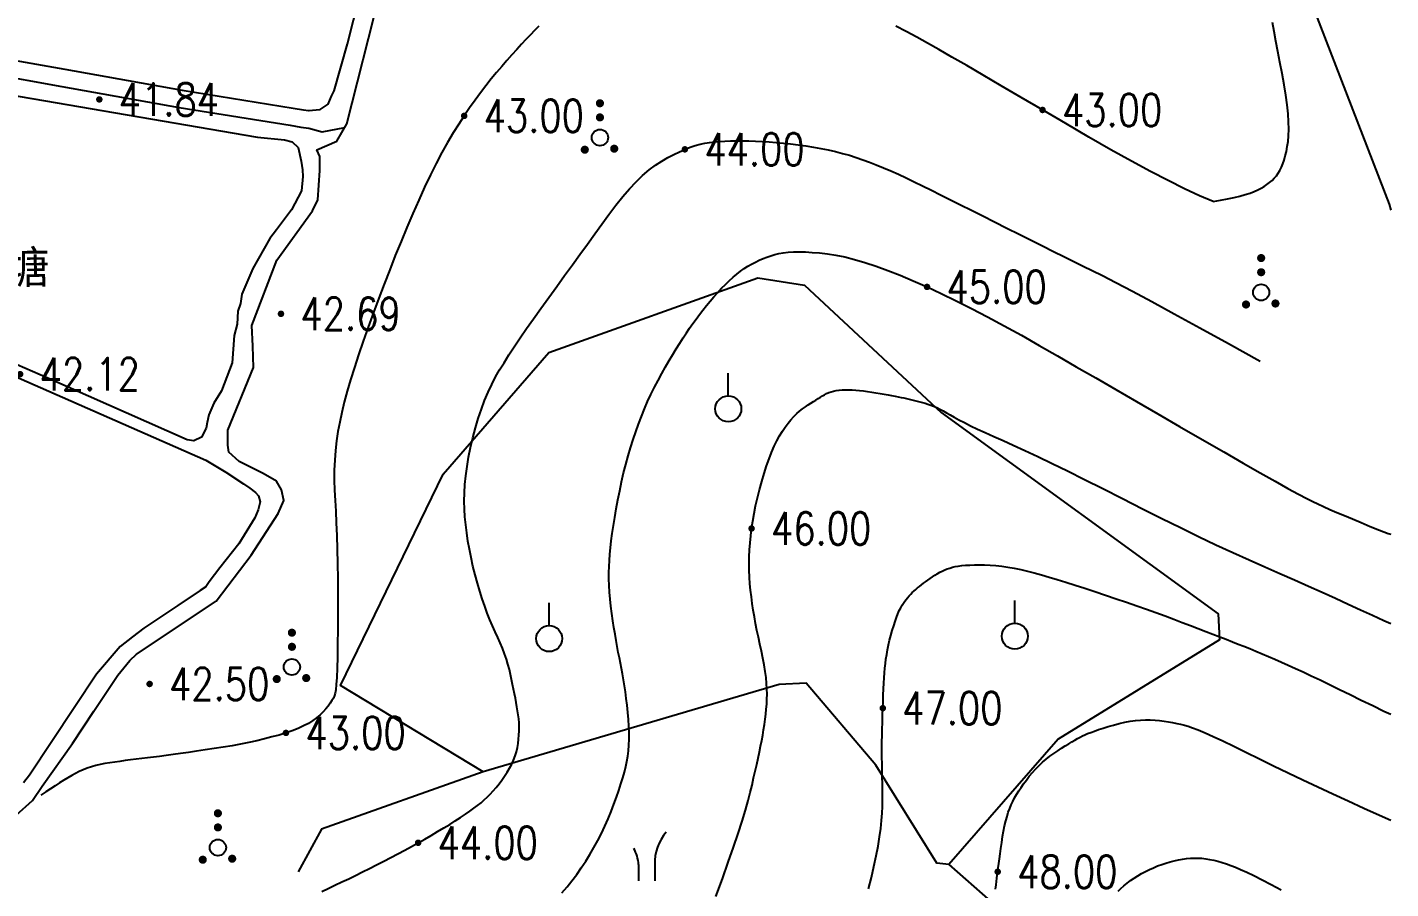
# Model space of a CAD drawing. Extents: x 39624947 to 39626627, y 3418539 to 3418836.
# Drawn here: x 39625217.5 to 39625301.5, y 3418592.9 to 3418645.9 of the extents above; entities that cross this region are included whole.
import ezdxf
from ezdxf.enums import TextEntityAlignment as Align

# ---------------------------------------------------------------- set-up
doc = ezdxf.new("R2010")
doc.units = 0
doc.layers.get('0').update_dxf_attribs({"linetype": 'CONTINUOUS'})
doc.layers.add('GCD', color=7, linetype='CONTINUOUS')
doc.layers.add('PUB_WALL', color=9, linetype='CONTINUOUS')
doc.styles.add('HZ', font='rs.shx', dxfattribs={"width": 0.8, "bigfont": 'hztxt.shx'})
doc.styles.add('等线体', font='simhei.ttf')

# ---------------------------------------------------------------- blocks, each defined once
blk = doc.blocks.new('GC160')
at = {"const_width": 0.25}
for points in [[(1.584, 3.353, 1), (1.834, 3.353, 1)], [(1.584, 2.484, 1), (1.834, 2.484, 1)], [(0.652, 0.496, 1), (0.902, 0.496, 1)], [(2.464, 0.558, 1), (2.714, 0.558, 1)]]:
    blk.add_lwpolyline(points, format="xyb", close=True, dxfattribs=at)
blk.add_circle((1.709, 1.242), 0.5)
blk = doc.blocks.new('GC125')
blk.add_line((0, 0.8), (0, 2.2))
blk.add_circle((0, 0), 0.8)
blk = doc.blocks.new('GC246')
for p, q in [((-0.5, 1), (-0.5, 0)), ((0.5, 1), (0.5, 0))]:
    blk.add_line(p, q)
for centre, radius, start, end in [((3.404, 1.106), 2.906, 139.33124, 182.08867), ((-2.938, 0.813), 2.446, 4.37429, 29.0242)]:
    blk.add_arc(centre, radius, start, end)
blk = doc.blocks.new('GC200')
at = {"linetype": 'Continuous', "const_width": 0.2, "flags": 128}
blk.add_lwpolyline([(-0.1, 0, 1), (0.1, 0, 1)], format="xyb", close=True, dxfattribs=at)
blk = doc.blocks.new('111133333777777')
at = {"layer": 'PUB_WALL', "color": 252, "ltscale": 0.01}
for points in [[(39623413.144, 3418589.636), (39623414.148, 3418590.529), (39623414.745, 3418591.414), (39623416.605, 3418594.048), (39623417.936, 3418596.023), (39623419.406, 3418598.25), (39623420.138, 3418599.156), (39623420.56, 3418599.531), (39623425.466, 3418602.802), (39623427.61, 3418605.641), (39623429.28, 3418608.201), (39623429.625, 3418609.002), (39623429.477, 3418609.658), (39623429.182, 3418610.188), (39623428.352, 3418610.658), (39623426.866, 3418611.395), (39623426.241, 3418611.971), (39623426.167, 3418612.403), (39623426.174, 3418613.321), (39623427.749, 3418617.179), (39623427.711, 3418618.505), (39623427.657, 3418619.766), (39623429.184, 3418623.79), (39623431.39, 3418626.824), (39623431.709, 3418627.506), (39623431.846, 3418629.322), (39623431.835, 3418630.183), (39623431.646, 3418630.589), (39623432.897, 3418631.111), (39623433.513, 3418632.181), (39623435.496, 3418640.054)], [(39623486.828, 3418627.398), (39623487.296, 3418627.479), (39623487.729, 3418627.561), (39623488.126, 3418627.647), (39623488.489, 3418627.735), (39623488.817, 3418627.825), (39623489.11, 3418627.918), (39623489.368, 3418628.014), (39623489.591, 3418628.112), (39623489.79, 3418628.216), (39623489.977, 3418628.327), (39623490.152, 3418628.445), (39623490.315, 3418628.571), (39623490.465, 3418628.704), (39623490.603, 3418628.845), (39623490.729, 3418628.993), (39623490.842, 3418629.148), (39623490.946, 3418629.318), (39623491.042, 3418629.509), (39623491.129, 3418629.721), (39623491.209, 3418629.954), (39623491.281, 3418630.209), (39623491.346, 3418630.485), (39623491.402, 3418630.781), (39623491.451, 3418631.099), (39623491.484, 3418631.452), (39623491.494, 3418631.854), (39623491.482, 3418632.303), (39623491.447, 3418632.802), (39623491.389, 3418633.349), (39623491.309, 3418633.945), (39623491.205, 3418634.589), (39623491.079, 3418635.282), (39623490.946, 3418635.981), (39623490.82, 3418636.643), (39623490.703, 3418637.269), (39623490.593, 3418637.859), (39623490.491, 3418638.413)], [(39623486.828, 3418627.398), (39623485.994, 3418627.76), (39623485.075, 3418628.19), (39623484.07, 3418628.688), (39623482.979, 3418629.254), (39623481.803, 3418629.888), (39623480.541, 3418630.59), (39623479.193, 3418631.36), (39623477.759, 3418632.197), (39623476.334, 3418633.038), (39623475.012, 3418633.815), (39623473.793, 3418634.53), (39623472.677, 3418635.181), (39623471.664, 3418635.77), (39623470.754, 3418636.296), (39623469.947, 3418636.758), (39623469.243, 3418637.158), (39623468.592, 3418637.52), (39623467.946, 3418637.867), (39623467.305, 3418638.2)], [(39623445.317, 3418638.193), (39623445.065, 3418637.937), (39623444.803, 3418637.666), (39623444.533, 3418637.38), (39623444.252, 3418637.079), (39623443.963, 3418636.763), (39623443.664, 3418636.432), (39623443.355, 3418636.085), (39623443.038, 3418635.724), (39623442.714, 3418635.345), (39623442.389, 3418634.948), (39623442.061, 3418634.531), (39623441.731, 3418634.095), (39623441.399, 3418633.641), (39623441.065, 3418633.168), (39623440.729, 3418632.675), (39623440.391, 3418632.164), (39623440.051, 3418631.622), (39623439.706, 3418631.038), (39623439.358, 3418630.413), (39623439.006, 3418629.745), (39623438.651, 3418629.036), (39623438.293, 3418628.285), (39623437.93, 3418627.492), (39623437.565, 3418626.657), (39623437.2, 3418625.799), (39623436.841, 3418624.937), (39623436.488, 3418624.07), (39623436.142, 3418623.2), (39623435.801, 3418622.325), (39623435.466, 3418621.446), (39623435.137, 3418620.562), (39623434.813, 3418619.675), (39623434.506, 3418618.805), (39623434.224, 3418617.975), (39623433.967, 3418617.185), (39623433.736, 3418616.434), (39623433.53, 3418615.723), (39623433.349, 3418615.052), (39623433.194, 3418614.42), (39623433.064, 3418613.828), (39623432.957, 3418613.252), (39623432.87, 3418612.668), (39623432.804, 3418612.077), (39623432.757, 3418611.478), (39623432.731, 3418610.871), (39623432.726, 3418610.257), (39623432.74, 3418609.635), (39623432.775, 3418609.005), (39623432.817, 3418608.343), (39623432.853, 3418607.623), (39623432.884, 3418606.846), (39623432.908, 3418606.01), (39623432.927, 3418605.118), (39623432.94, 3418604.168), (39623432.947, 3418603.16), (39623432.948, 3418602.095), (39623432.944, 3418601.06), (39623432.935, 3418600.144), (39623432.922, 3418599.346), (39623432.905, 3418598.667), (39623432.883, 3418598.106), (39623432.856, 3418597.664), (39623432.825, 3418597.341), (39623432.789, 3418597.136), (39623432.742, 3418596.988), (39623432.674, 3418596.835), (39623432.587, 3418596.676), (39623432.48, 3418596.513), (39623432.354, 3418596.344), (39623432.207, 3418596.17), (39623432.041, 3418595.99), (39623431.856, 3418595.806), (39623431.645, 3418595.623), (39623431.405, 3418595.448), (39623431.135, 3418595.28), (39623430.835, 3418595.121), (39623430.505, 3418594.969), (39623430.145, 3418594.826), (39623429.756, 3418594.69), (39623429.337, 3418594.562), (39623428.895, 3418594.44), (39623428.436, 3418594.324), (39623427.961, 3418594.211), (39623427.469, 3418594.104), (39623426.96, 3418594.001), (39623426.435, 3418593.904), (39623425.894, 3418593.81), (39623425.336, 3418593.722), (39623424.782, 3418593.639), (39623424.252, 3418593.56), (39623423.748, 3418593.488), (39623423.268, 3418593.42), (39623422.812, 3418593.357), (39623422.382, 3418593.3), (39623421.976, 3418593.248), (39623421.595, 3418593.202), (39623421.23, 3418593.158), (39623420.873, 3418593.114), (39623420.525, 3418593.07), (39623420.185, 3418593.026), (39623419.853, 3418592.983), (39623419.529, 3418592.939), (39623419.214, 3418592.896), (39623418.907, 3418592.853), (39623418.609, 3418592.804), (39623418.321, 3418592.746), (39623418.043, 3418592.679), (39623417.775, 3418592.601), (39623417.517, 3418592.514), (39623417.269, 3418592.417), (39623417.031, 3418592.31), (39623416.804, 3418592.194), (39623416.575, 3418592.067), (39623416.335, 3418591.928), (39623416.084, 3418591.777), (39623415.821, 3418591.615), (39623415.547, 3418591.441), (39623415.261, 3418591.255), (39623414.964, 3418591.058), (39623414.656, 3418590.849)], [(39623431.955, 3418584.928), (39623432.355, 3418585.121), (39623432.77, 3418585.316), (39623433.194, 3418585.514), (39623433.619, 3418585.717), (39623434.046, 3418585.923), (39623434.475, 3418586.134), (39623434.905, 3418586.348), (39623435.337, 3418586.566), (39623435.771, 3418586.789), (39623436.206, 3418587.015), (39623436.639, 3418587.244), (39623437.064, 3418587.472), (39623437.483, 3418587.7), (39623437.894, 3418587.928), (39623438.298, 3418588.156), (39623438.695, 3418588.384), (39623439.085, 3418588.612), (39623439.468, 3418588.839), (39623439.836, 3418589.062), (39623440.181, 3418589.278), (39623440.502, 3418589.484), (39623440.801, 3418589.683), (39623441.076, 3418589.873), (39623441.328, 3418590.056), (39623441.557, 3418590.229), (39623441.763, 3418590.395), (39623441.956, 3418590.562), (39623442.146, 3418590.739), (39623442.332, 3418590.927), (39623442.516, 3418591.126), (39623442.697, 3418591.334), (39623442.874, 3418591.554), (39623443.049, 3418591.784), (39623443.22, 3418592.024), (39623443.382, 3418592.271), (39623443.527, 3418592.519), (39623443.655, 3418592.769), (39623443.766, 3418593.021), (39623443.861, 3418593.274), (39623443.939, 3418593.529), (39623444, 3418593.786), (39623444.045, 3418594.045), (39623444.076, 3418594.304), (39623444.097, 3418594.56), (39623444.109, 3418594.815), (39623444.111, 3418595.067), (39623444.103, 3418595.318), (39623444.085, 3418595.566), (39623444.057, 3418595.812), (39623444.02, 3418596.056), (39623443.976, 3418596.304), (39623443.929, 3418596.56), (39623443.88, 3418596.825), (39623443.827, 3418597.099), (39623443.771, 3418597.381), (39623443.711, 3418597.673), (39623443.649, 3418597.973), (39623443.584, 3418598.282), (39623443.511, 3418598.597), (39623443.425, 3418598.917), (39623443.326, 3418599.24), (39623443.215, 3418599.568), (39623443.09, 3418599.899), (39623442.953, 3418600.234), (39623442.803, 3418600.573), (39623442.639, 3418600.916), (39623442.472, 3418601.273), (39623442.308, 3418601.654), (39623442.148, 3418602.057), (39623441.991, 3418602.484), (39623441.838, 3418602.935), (39623441.689, 3418603.409), (39623441.543, 3418603.906), (39623441.401, 3418604.427), (39623441.268, 3418604.956), (39623441.15, 3418605.479), (39623441.046, 3418605.994), (39623440.957, 3418606.503), (39623440.882, 3418607.005), (39623440.822, 3418607.501), (39623440.776, 3418607.989), (39623440.745, 3418608.471), (39623440.732, 3418608.958), (39623440.741, 3418609.463), (39623440.773, 3418609.986), (39623440.826, 3418610.526), (39623440.903, 3418611.084), (39623441.001, 3418611.659), (39623441.121, 3418612.252), (39623441.264, 3418612.863), (39623441.425, 3418613.47), (39623441.598, 3418614.054), (39623441.784, 3418614.612), (39623441.983, 3418615.147), (39623442.195, 3418615.657), (39623442.42, 3418616.142), (39623442.657, 3418616.604), (39623442.908, 3418617.041), (39623443.18, 3418617.482), (39623443.482, 3418617.956), (39623443.815, 3418618.463), (39623444.178, 3418619.003), (39623444.571, 3418619.576), (39623444.994, 3418620.182), (39623445.447, 3418620.82), (39623445.931, 3418621.492), (39623446.425, 3418622.174), (39623446.911, 3418622.844), (39623447.388, 3418623.502), (39623447.856, 3418624.148), (39623448.316, 3418624.782), (39623448.766, 3418625.404), (39623449.209, 3418626.014), (39623449.642, 3418626.613), (39623450.068, 3418627.182), (39623450.488, 3418627.706), (39623450.903, 3418628.184), (39623451.311, 3418628.616), (39623451.714, 3418629.002), (39623452.111, 3418629.343), (39623452.502, 3418629.638), (39623452.887, 3418629.888), (39623453.263, 3418630.103), (39623453.626, 3418630.296), (39623453.976, 3418630.467), (39623454.314, 3418630.615), (39623454.639, 3418630.741), (39623454.951, 3418630.845), (39623455.251, 3418630.926), (39623455.538, 3418630.985), (39623455.826, 3418631.03), (39623456.129, 3418631.067), (39623456.447, 3418631.096), (39623456.78, 3418631.119), (39623457.128, 3418631.134), (39623457.49, 3418631.142), (39623457.868, 3418631.143), (39623458.26, 3418631.137), (39623458.665, 3418631.123), (39623459.079, 3418631.102), (39623459.502, 3418631.074), (39623459.934, 3418631.039), (39623460.376, 3418630.996), (39623460.827, 3418630.946), (39623461.288, 3418630.889), (39623461.758, 3418630.824), (39623462.228, 3418630.751), (39623462.689, 3418630.669), (39623463.14, 3418630.578), (39623463.583, 3418630.477), (39623464.016, 3418630.366), (39623464.441, 3418630.247), (39623464.856, 3418630.118), (39623465.262, 3418629.979), (39623465.671, 3418629.829), (39623466.095, 3418629.664), (39623466.534, 3418629.484), (39623466.987, 3418629.29), (39623467.456, 3418629.081), (39623467.94, 3418628.858), (39623468.439, 3418628.62), (39623468.953, 3418628.367), (39623469.49, 3418628.099), (39623470.059, 3418627.815), (39623470.659, 3418627.514), (39623471.291, 3418627.197), (39623471.955, 3418626.864), (39623472.65, 3418626.514), (39623473.378, 3418626.149), (39623474.136, 3418625.767), (39623474.896, 3418625.385), (39623475.627, 3418625.019), (39623476.328, 3418624.67), (39623477, 3418624.336), (39623477.643, 3418624.019), (39623478.256, 3418623.718), (39623478.84, 3418623.433), (39623479.395, 3418623.165), (39623480.03, 3418622.85), (39623480.852, 3418622.425), (39623481.862, 3418621.892), (39623483.06, 3418621.249), (39623484.446, 3418620.496), (39623486.02, 3418619.634), (39623487.782, 3418618.663), (39623489.731, 3418617.583)]]:
    blk.add_lwpolyline(points, dxfattribs=at)
for points, elevation in [([(39623431.134, 3418632.998), (39623431.852, 3418633.077), (39623432.356, 3418633.391), (39623432.568, 3418633.884), (39623432.722, 3418634.216), (39623433.538, 3418637.11), (39623435.727, 3418645.713)], 51.487), ([(39623411.404, 3418635.295), (39623415.96, 3418634.491), (39623423.179, 3418633.194), (39623430.022, 3418632.098), (39623430.668, 3418631.985), (39623431.169, 3418631.912), (39623431.977, 3418631.684), (39623433.384, 3418631.952)], 51.487), ([(39623411.594, 3418636.348), (39623416.147, 3418635.544), (39623423.358, 3418634.249), (39623430.198, 3418633.153), (39623430.837, 3418633.041), (39623431.134, 3418632.998), (39623431.175, 3418633.007)], 51.487), ([(39623497.77, 3418682.223), (39623488.003, 3418670.577), (39623490.754, 3418645.16), (39623497.67, 3418627.242), (39623497.77, 3418626.87)], 51.487), ([(39623406.785, 3418635.006), (39623428.008, 3418631.366), (39623429.661, 3418631.202), (39623430.134, 3418631.082), (39623430.511, 3418630.724), (39623430.701, 3418629.895), (39623430.701, 3418629.895), (39623430.782, 3418629.357), (39623430.782, 3418629.357), (39623430.782, 3418629.357), (39623430.8, 3418628.947), (39623430.703, 3418628.06), (39623430.087, 3418626.898), (39623429.17, 3418625.65), (39623428.772, 3418625.136), (39623427.726, 3418623.289), (39623427.031, 3418621.708), (39623426.951, 3418621.132), (39623426.79, 3418620.651), (39623426.742, 3418619.861), (39623426.558, 3418619.146), (39623426.444, 3418617.48), (39623425.791, 3418615.758), (39623425.319, 3418614.982), (39623425, 3418614.266), (39623424.905, 3418613.791), (39623424.847, 3418613.459), (39623424.56, 3418612.894), (39623424.56, 3418612.894), (39623424.074, 3418612.673), (39623423.675, 3418612.741), (39623415.09, 3418616.528), (39623398.557, 3418623.72)], 51.487), ([(39623446.748, 3418584.846), (39623447.062, 3418585.214), (39623447.365, 3418585.593), (39623447.657, 3418585.982), (39623447.939, 3418586.384), (39623448.209, 3418586.794), (39623448.468, 3418587.211), (39623448.715, 3418587.634), (39623448.949, 3418588.065), (39623449.172, 3418588.502), (39623449.384, 3418588.947), (39623449.583, 3418589.398), (39623449.77, 3418589.856), (39623449.944, 3418590.307), (39623450.103, 3418590.74), (39623450.247, 3418591.154), (39623450.376, 3418591.55), (39623450.49, 3418591.926), (39623450.59, 3418592.283), (39623450.674, 3418592.622), (39623450.743, 3418592.941), (39623450.797, 3418593.259), (39623450.839, 3418593.594), (39623450.867, 3418593.946), (39623450.882, 3418594.314), (39623450.883, 3418594.699), (39623450.871, 3418595.101), (39623450.845, 3418595.519), (39623450.806, 3418595.954), (39623450.759, 3418596.389), (39623450.709, 3418596.808), (39623450.656, 3418597.211), (39623450.6, 3418597.597), (39623450.542, 3418597.968), (39623450.48, 3418598.322), (39623450.416, 3418598.66), (39623450.349, 3418598.982), (39623450.281, 3418599.304), (39623450.214, 3418599.644), (39623450.147, 3418600.001), (39623450.081, 3418600.375), (39623450.015, 3418600.766), (39623449.951, 3418601.175), (39623449.886, 3418601.6), (39623449.823, 3418602.043), (39623449.765, 3418602.49), (39623449.718, 3418602.925), (39623449.682, 3418603.35), (39623449.657, 3418603.764), (39623449.643, 3418604.167), (39623449.639, 3418604.56), (39623449.647, 3418604.942), (39623449.665, 3418605.313), (39623449.695, 3418605.691), (39623449.734, 3418606.094), (39623449.784, 3418606.523), (39623449.844, 3418606.976), (39623449.915, 3418607.455), (39623449.996, 3418607.958), (39623450.088, 3418608.487), (39623450.19, 3418609.041), (39623450.301, 3418609.602), (39623450.42, 3418610.153), (39623450.546, 3418610.692), (39623450.679, 3418611.221), (39623450.82, 3418611.739), (39623450.969, 3418612.247), (39623451.125, 3418612.744), (39623451.288, 3418613.23), (39623451.46, 3418613.706), (39623451.64, 3418614.174), (39623451.827, 3418614.635), (39623452.023, 3418615.087), (39623452.228, 3418615.53), (39623452.44, 3418615.966), (39623452.661, 3418616.393), (39623452.89, 3418616.812), (39623453.121, 3418617.219), (39623453.347, 3418617.61), (39623453.568, 3418617.983), (39623453.785, 3418618.34), (39623453.997, 3418618.681), (39623454.204, 3418619.005), (39623454.407, 3418619.312), (39623454.605, 3418619.603), (39623454.803, 3418619.885), (39623455.007, 3418620.164), (39623455.216, 3418620.442), (39623455.43, 3418620.718), (39623455.649, 3418620.992), (39623455.874, 3418621.263), (39623456.104, 3418621.533), (39623456.34, 3418621.801), (39623456.577, 3418622.06), (39623456.813, 3418622.303), (39623457.047, 3418622.529), (39623457.28, 3418622.74), (39623457.511, 3418622.934), (39623457.741, 3418623.112), (39623457.97, 3418623.274), (39623458.196, 3418623.42), (39623458.424, 3418623.552), (39623458.655, 3418623.675), (39623458.889, 3418623.787), (39623459.126, 3418623.889), (39623459.366, 3418623.981), (39623459.609, 3418624.063), (39623459.856, 3418624.134), (39623460.105, 3418624.196), (39623460.372, 3418624.245), (39623460.668, 3418624.279), (39623460.996, 3418624.3), (39623461.353, 3418624.305), (39623461.742, 3418624.297), (39623462.16, 3418624.274), (39623462.609, 3418624.236), (39623463.089, 3418624.184), (39623463.605, 3418624.106), (39623464.162, 3418623.992), (39623464.761, 3418623.839), (39623465.401, 3418623.65), (39623466.083, 3418623.424), (39623466.806, 3418623.16), (39623467.571, 3418622.859), (39623468.378, 3418622.521), (39623469.223, 3418622.147), (39623470.103, 3418621.738), (39623471.019, 3418621.294), (39623471.969, 3418620.815), (39623472.955, 3418620.301), (39623473.975, 3418619.752), (39623475.031, 3418619.168), (39623476.122, 3418618.549), (39623477.248, 3418617.902), (39623478.412, 3418617.233), (39623479.611, 3418616.541), (39623480.847, 3418615.828), (39623482.12, 3418615.093), (39623483.429, 3418614.336), (39623484.775, 3418613.557), (39623486.157, 3418612.756), (39623487.489, 3418611.986), (39623488.684, 3418611.3), (39623489.741, 3418610.697), (39623490.66, 3418610.178), (39623491.443, 3418609.742), (39623492.087, 3418609.39), (39623492.595, 3418609.122), (39623492.965, 3418608.937), (39623493.284, 3418608.788), (39623493.639, 3418608.627), (39623494.029, 3418608.454), (39623494.454, 3418608.269), (39623494.916, 3418608.071), (39623495.413, 3418607.861), (39623495.945, 3418607.64), (39623496.513, 3418607.406), (39623497.079, 3418607.178), (39623497.607, 3418606.976), (39623497.77, 3418606.918)], 45), ([(39623397.674, 3418623.402), (39623424.815, 3418611.486), (39623426.052, 3418610.736), (39623427.147, 3418610.017), (39623427.541, 3418609.761), (39623427.871, 3418609.493), (39623428.075, 3418609.283), (39623428.158, 3418608.913), (39623428.043, 3418608.433), (39623427.832, 3418607.939), (39623426.852, 3418606.321), (39623425.679, 3418604.86), (39623425.02, 3418603.981), (39623424.826, 3418603.674), (39623424.479, 3418603.457), (39623423.106, 3418602.543), (39623421.004, 3418601.147), (39623420.311, 3418600.607), (39623419.542, 3418600.004), (39623418.095, 3418598.297), (39623413.958, 3418592.089), (39623413.591, 3418591.619)], 51.487), ([(39623441.896, 3418592.285), (39623433.105, 3418597.608), (39623439.444, 3418610.614), (39623445.939, 3418618.116), (39623458.805, 3418622.708), (39623461.681, 3418622.257), (39623470.09, 3418614.418), (39623487.147, 3418602.019), (39623487.22, 3418600.411), (39623477.29, 3418594.304), (39623470.571, 3418586.591), (39623469.83, 3418586.679), (39623466.08, 3418592.704), (39623461.774, 3418597.756), (39623460.124, 3418597.679), (39623441.896, 3418592.285)], 51.487), ([(39623456.227, 3418584.617), (39623456.626, 3418585.714), (39623456.987, 3418586.727), (39623457.309, 3418587.656), (39623457.593, 3418588.499), (39623457.838, 3418589.258), (39623458.044, 3418589.932), (39623458.212, 3418590.522), (39623458.341, 3418591.026), (39623458.447, 3418591.481), (39623458.549, 3418591.92), (39623458.645, 3418592.343), (39623458.736, 3418592.75), (39623458.821, 3418593.141), (39623458.901, 3418593.517), (39623458.976, 3418593.877), (39623459.045, 3418594.221), (39623459.108, 3418594.554), (39623459.165, 3418594.884), (39623459.215, 3418595.208), (39623459.258, 3418595.529), (39623459.295, 3418595.844), (39623459.326, 3418596.156), (39623459.35, 3418596.463), (39623459.367, 3418596.765), (39623459.374, 3418597.074), (39623459.367, 3418597.399), (39623459.345, 3418597.742), (39623459.31, 3418598.102), (39623459.26, 3418598.479), (39623459.196, 3418598.873), (39623459.118, 3418599.284), (39623459.025, 3418599.713), (39623458.929, 3418600.147), (39623458.838, 3418600.577), (39623458.752, 3418601.003), (39623458.672, 3418601.425), (39623458.597, 3418601.842), (39623458.528, 3418602.254), (39623458.465, 3418602.662), (39623458.407, 3418603.066), (39623458.357, 3418603.469), (39623458.319, 3418603.876), (39623458.292, 3418604.287), (39623458.276, 3418604.701), (39623458.271, 3418605.119), (39623458.278, 3418605.54), (39623458.296, 3418605.965), (39623458.325, 3418606.394), (39623458.367, 3418606.83), (39623458.422, 3418607.275), (39623458.491, 3418607.731), (39623458.574, 3418608.197), (39623458.671, 3418608.673), (39623458.782, 3418609.16), (39623458.907, 3418609.656), (39623459.045, 3418610.163), (39623459.192, 3418610.659), (39623459.343, 3418611.124), (39623459.497, 3418611.558), (39623459.655, 3418611.961), (39623459.816, 3418612.333), (39623459.981, 3418612.674), (39623460.15, 3418612.983), (39623460.322, 3418613.262), (39623460.496, 3418613.516), (39623460.671, 3418613.751), (39623460.846, 3418613.967), (39623461.022, 3418614.165), (39623461.199, 3418614.344), (39623461.376, 3418614.505), (39623461.554, 3418614.647), (39623461.732, 3418614.77), (39623461.907, 3418614.881), (39623462.074, 3418614.987), (39623462.234, 3418615.088), (39623462.385, 3418615.183), (39623462.53, 3418615.273), (39623462.666, 3418615.358), (39623462.795, 3418615.438), (39623462.916, 3418615.512), (39623463.039, 3418615.58), (39623463.172, 3418615.639), (39623463.316, 3418615.689), (39623463.471, 3418615.73), (39623463.636, 3418615.763), (39623463.813, 3418615.787), (39623464, 3418615.803), (39623464.197, 3418615.81), (39623464.404, 3418615.809), (39623464.619, 3418615.802), (39623464.842, 3418615.789), (39623465.074, 3418615.77), (39623465.313, 3418615.745), (39623465.56, 3418615.713), (39623465.816, 3418615.675), (39623466.079, 3418615.631), (39623466.34, 3418615.585), (39623466.588, 3418615.54), (39623466.822, 3418615.498), (39623467.044, 3418615.457), (39623467.252, 3418615.417), (39623467.447, 3418615.38), (39623467.629, 3418615.344), (39623467.798, 3418615.309), (39623467.96, 3418615.275), (39623468.123, 3418615.239), (39623468.285, 3418615.202), (39623468.448, 3418615.163), (39623468.612, 3418615.122), (39623468.775, 3418615.08), (39623468.939, 3418615.036), (39623469.104, 3418614.99), (39623469.272, 3418614.938), (39623469.447, 3418614.875), (39623469.629, 3418614.8), (39623469.819, 3418614.715), (39623470.015, 3418614.619), (39623470.219, 3418614.512), (39623470.431, 3418614.393), (39623470.649, 3418614.264), (39623470.894, 3418614.121), (39623471.185, 3418613.963), (39623471.522, 3418613.79), (39623471.906, 3418613.602), (39623472.335, 3418613.398), (39623472.81, 3418613.179), (39623473.332, 3418612.944), (39623473.9, 3418612.695), (39623474.532, 3418612.414), (39623475.245, 3418612.085), (39623476.041, 3418611.709), (39623476.919, 3418611.285), (39623477.879, 3418610.814), (39623478.921, 3418610.295), (39623480.045, 3418609.728), (39623481.251, 3418609.114), (39623482.479, 3418608.49), (39623483.669, 3418607.895), (39623484.821, 3418607.328), (39623485.935, 3418606.789), (39623487.011, 3418606.278), (39623488.049, 3418605.796), (39623489.05, 3418605.342), (39623490.012, 3418604.916), (39623490.94, 3418604.509), (39623491.841, 3418604.112), (39623492.712, 3418603.725), (39623493.555, 3418603.347), (39623494.37, 3418602.98), (39623495.155, 3418602.622), (39623495.912, 3418602.274), (39623496.641, 3418601.936), (39623497.34, 3418601.613), (39623497.77, 3418601.418)], 46), ([(39623465.628, 3418585.094), (39623465.799, 3418585.787), (39623465.954, 3418586.473), (39623466.089, 3418587.119), (39623466.204, 3418587.724), (39623466.298, 3418588.29), (39623466.372, 3418588.815), (39623466.426, 3418589.3), (39623466.459, 3418589.746), (39623466.472, 3418590.151), (39623466.474, 3418590.53), (39623466.474, 3418590.896), (39623466.474, 3418591.251), (39623466.472, 3418591.593), (39623466.47, 3418591.923), (39623466.466, 3418592.241), (39623466.46, 3418592.546), (39623466.454, 3418592.84), (39623466.448, 3418593.137), (39623466.446, 3418593.454), (39623466.445, 3418593.791), (39623466.448, 3418594.148), (39623466.453, 3418594.525), (39623466.46, 3418594.922), (39623466.471, 3418595.34), (39623466.484, 3418595.777), (39623466.498, 3418596.213), (39623466.514, 3418596.629), (39623466.531, 3418597.023), (39623466.55, 3418597.396), (39623466.569, 3418597.748), (39623466.589, 3418598.079), (39623466.61, 3418598.388), (39623466.633, 3418598.676), (39623466.66, 3418598.956), (39623466.696, 3418599.238), (39623466.739, 3418599.523), (39623466.791, 3418599.811), (39623466.851, 3418600.103), (39623466.92, 3418600.397), (39623466.996, 3418600.695), (39623467.081, 3418600.995), (39623467.17, 3418601.286), (39623467.258, 3418601.554), (39623467.345, 3418601.798), (39623467.431, 3418602.02), (39623467.516, 3418602.218), (39623467.6, 3418602.394), (39623467.684, 3418602.546), (39623467.766, 3418602.676), (39623467.85, 3418602.792), (39623467.937, 3418602.906), (39623468.027, 3418603.016), (39623468.121, 3418603.123), (39623468.217, 3418603.227), (39623468.317, 3418603.328), (39623468.42, 3418603.426), (39623468.526, 3418603.521), (39623468.636, 3418603.615), (39623468.751, 3418603.71), (39623468.872, 3418603.806), (39623468.998, 3418603.903), (39623469.129, 3418604.001), (39623469.265, 3418604.101), (39623469.407, 3418604.201), (39623469.553, 3418604.303), (39623469.703, 3418604.401), (39623469.854, 3418604.493), (39623470.006, 3418604.576), (39623470.16, 3418604.653), (39623470.314, 3418604.722), (39623470.47, 3418604.784), (39623470.626, 3418604.839), (39623470.784, 3418604.886), (39623470.954, 3418604.927), (39623471.146, 3418604.961), (39623471.36, 3418604.989), (39623471.597, 3418605.01), (39623471.856, 3418605.025), (39623472.137, 3418605.033), (39623472.441, 3418605.035), (39623472.766, 3418605.031), (39623473.109, 3418605.017), (39623473.463, 3418604.989), (39623473.828, 3418604.947), (39623474.204, 3418604.892), (39623474.592, 3418604.823), (39623474.99, 3418604.741), (39623475.4, 3418604.645), (39623475.821, 3418604.535), (39623476.262, 3418604.412), (39623476.734, 3418604.275), (39623477.237, 3418604.125), (39623477.77, 3418603.962), (39623478.334, 3418603.785), (39623478.928, 3418603.595), (39623479.553, 3418603.391), (39623480.209, 3418603.173), (39623480.87, 3418602.951), (39623481.51, 3418602.732), (39623482.131, 3418602.517), (39623482.732, 3418602.306), (39623483.313, 3418602.097), (39623483.874, 3418601.893), (39623484.415, 3418601.692), (39623484.936, 3418601.494), (39623485.436, 3418601.302), (39623485.917, 3418601.117), (39623486.378, 3418600.94), (39623486.818, 3418600.769), (39623487.239, 3418600.607), (39623487.639, 3418600.452), (39623488.019, 3418600.304), (39623488.379, 3418600.163), (39623488.733, 3418600.023), (39623489.096, 3418599.877), (39623489.468, 3418599.724), (39623489.849, 3418599.565), (39623490.238, 3418599.399), (39623490.636, 3418599.227), (39623491.043, 3418599.049), (39623491.459, 3418598.864), (39623491.897, 3418598.666), (39623492.371, 3418598.448), (39623492.88, 3418598.209), (39623493.424, 3418597.95), (39623494.005, 3418597.672), (39623494.621, 3418597.372), (39623495.272, 3418597.053), (39623495.959, 3418596.713), (39623496.66, 3418596.369), (39623497.353, 3418596.036), (39623497.77, 3418595.839)], 47), ([(39623473.432, 3418585.081), (39623473.473, 3418585.33), (39623473.505, 3418585.549), (39623473.528, 3418585.74), (39623473.549, 3418585.929), (39623473.574, 3418586.143), (39623473.604, 3418586.381), (39623473.638, 3418586.644), (39623473.677, 3418586.931), (39623473.72, 3418587.243), (39623473.767, 3418587.58), (39623473.819, 3418587.941), (39623473.875, 3418588.304), (39623473.936, 3418588.647), (39623474.001, 3418588.968), (39623474.072, 3418589.269), (39623474.147, 3418589.549), (39623474.227, 3418589.809), (39623474.312, 3418590.047), (39623474.402, 3418590.265), (39623474.499, 3418590.474), (39623474.609, 3418590.686), (39623474.731, 3418590.901), (39623474.865, 3418591.119), (39623475.011, 3418591.34), (39623475.168, 3418591.565), (39623475.338, 3418591.792), (39623475.52, 3418592.023), (39623475.711, 3418592.251), (39623475.91, 3418592.469), (39623476.117, 3418592.679), (39623476.331, 3418592.88), (39623476.553, 3418593.072), (39623476.783, 3418593.254), (39623477.021, 3418593.428), (39623477.266, 3418593.593), (39623477.507, 3418593.747), (39623477.734, 3418593.89), (39623477.946, 3418594.021), (39623478.143, 3418594.141), (39623478.326, 3418594.249), (39623478.494, 3418594.345), (39623478.646, 3418594.43), (39623478.785, 3418594.503), (39623478.929, 3418594.573), (39623479.101, 3418594.647), (39623479.301, 3418594.724), (39623479.528, 3418594.806), (39623479.783, 3418594.893), (39623480.065, 3418594.983), (39623480.375, 3418595.078), (39623480.712, 3418595.177), (39623481.059, 3418595.269), (39623481.398, 3418595.347), (39623481.729, 3418595.408), (39623482.051, 3418595.453), (39623482.365, 3418595.482), (39623482.671, 3418595.496), (39623482.969, 3418595.494), (39623483.258, 3418595.475), (39623483.54, 3418595.447), (39623483.814, 3418595.413), (39623484.081, 3418595.374), (39623484.34, 3418595.329), (39623484.592, 3418595.28), (39623484.836, 3418595.225), (39623485.073, 3418595.165), (39623485.302, 3418595.1), (39623485.567, 3418595.01), (39623485.914, 3418594.874), (39623486.34, 3418594.692), (39623486.847, 3418594.466), (39623487.435, 3418594.193), (39623488.104, 3418593.875), (39623488.852, 3418593.512), (39623489.682, 3418593.103), (39623490.558, 3418592.672), (39623491.449, 3418592.239), (39623492.354, 3418591.806), (39623493.273, 3418591.373), (39623494.206, 3418590.938), (39623495.152, 3418590.504), (39623496.113, 3418590.068), (39623497.088, 3418589.632), (39623497.77, 3418589.325)], 48), ([(39623441.896, 3418592.285), (39623431.952, 3418588.775), (39623430.514, 3418586.144)], 51.487), ([(39623480.98, 3418584.947), (39623481.155, 3418585.116), (39623481.341, 3418585.281), (39623481.539, 3418585.441), (39623481.747, 3418585.596), (39623481.967, 3418585.747), (39623482.198, 3418585.892), (39623482.435, 3418586.031), (39623482.676, 3418586.161), (39623482.92, 3418586.282), (39623483.167, 3418586.394), (39623483.417, 3418586.498), (39623483.671, 3418586.592), (39623483.927, 3418586.678), (39623484.186, 3418586.755), (39623484.445, 3418586.822), (39623484.701, 3418586.878), (39623484.952, 3418586.922), (39623485.199, 3418586.955), (39623485.442, 3418586.976), (39623485.682, 3418586.986), (39623485.917, 3418586.984), (39623486.148, 3418586.971), (39623486.381, 3418586.946), (39623486.622, 3418586.908), (39623486.869, 3418586.859), (39623487.123, 3418586.797), (39623487.385, 3418586.723), (39623487.654, 3418586.637), (39623487.93, 3418586.538), (39623488.213, 3418586.428), (39623488.53, 3418586.291), (39623488.908, 3418586.117), (39623489.348, 3418585.903), (39623489.848, 3418585.651), (39623490.41, 3418585.36), (39623491.033, 3418585.03)], 49), ([(39623470.571, 3418586.591), (39623479.28, 3418578.91)], 51.487)]:
    blk.add_lwpolyline(points, dxfattribs=dict(at, elevation=elevation))
ref = blk.add_blockref('GC200', (39623418.266, 3418633.686, 41.84), dxfattribs=at)
ref.add_attrib('height', '41.84', dxfattribs={"layer": 'GCD', "linetype": 'Continuous', "height": 2, "style": 'HZ', "width": 0.8}).set_placement((39623419.466, 3418633.686, 41.84), align=Align.MIDDLE_LEFT)
ref = blk.add_blockref('GC200', (39623440.729, 3418632.675, 43), dxfattribs=at)
ref.add_attrib('height', '43.00', dxfattribs={"layer": 'GCD', "linetype": 'Continuous', "height": 2, "style": 'HZ', "width": 0.8}).set_placement((39623441.929, 3418632.675, 43), align=Align.MIDDLE_LEFT)
for name, p in [('GC160', (39623447.376, 3418630.097, 51.487)), ('GC160', (39623488.084, 3418620.567, 51.487)), ('GC125', (39623456.987, 3418614.638, 51.487)), ('GC125', (39623445.962, 3418600.496, 51.487)), ('GC125', (39623474.628, 3418600.644, 51.487)), ('GC160', (39623428.413, 3418597.507, 51.487)), ('GC160', (39623423.856, 3418586.389, 51.487)), ('GC246', (39623451.964, 3418585.582, 51.487))]:
    blk.add_blockref(name, p, dxfattribs=at)
ref = blk.add_blockref('GC200', (39623476.334, 3418633.038, 43), dxfattribs=at)
ref.add_attrib('height', '43.00', dxfattribs={"layer": 'GCD', "linetype": 'Continuous', "height": 2, "style": 'HZ', "width": 0.8}).set_placement((39623477.534, 3418633.038, 43), align=Align.MIDDLE_LEFT)
ref = blk.add_blockref('GC200', (39623454.314, 3418630.615, 44), dxfattribs=at)
ref.add_attrib('height', '44.00', dxfattribs={"layer": 'GCD', "linetype": 'Continuous', "height": 2, "style": 'HZ', "width": 0.8}).set_placement((39623455.514, 3418630.615, 44), align=Align.MIDDLE_LEFT)
ref = blk.add_blockref('GC200', (39623469.223, 3418622.147, 45), dxfattribs=at)
ref.add_attrib('height', '45.00', dxfattribs={"layer": 'GCD', "linetype": 'Continuous', "height": 2, "style": 'HZ', "width": 0.8}).set_placement((39623470.423, 3418622.147, 45), align=Align.MIDDLE_LEFT)
ref = blk.add_blockref('GC200', (39623429.449, 3418620.489, 42.69), dxfattribs=at)
ref.add_attrib('height', '42.69', dxfattribs={"layer": 'GCD', "linetype": 'Continuous', "height": 2, "style": 'HZ', "width": 0.8}).set_placement((39623430.649, 3418620.489, 42.69), align=Align.MIDDLE_LEFT)
ref = blk.add_blockref('GC200', (39623413.391, 3418616.775, 42.12), dxfattribs=at)
ref.add_attrib('height', '42.12', dxfattribs={"layer": 'GCD', "linetype": 'Continuous', "height": 2, "style": 'HZ', "width": 0.8}).set_placement((39623414.591, 3418616.775, 42.12), align=Align.MIDDLE_LEFT)
ref = blk.add_blockref('GC200', (39623458.422, 3418607.275, 46), dxfattribs=at)
ref.add_attrib('height', '46.00', dxfattribs={"layer": 'GCD', "linetype": 'Continuous', "height": 2, "style": 'HZ', "width": 0.8}).set_placement((39623459.622, 3418607.275, 46), align=Align.MIDDLE_LEFT)
ref = blk.add_blockref('GC200', (39623421.362, 3418597.704, 42.5), dxfattribs=at)
ref.add_attrib('height', '42.50', dxfattribs={"layer": 'GCD', "linetype": 'Continuous', "height": 2, "style": 'HZ', "width": 0.8}).set_placement((39623422.562, 3418597.704, 42.5), align=Align.MIDDLE_LEFT)
ref = blk.add_blockref('GC200', (39623466.498, 3418596.213, 47), dxfattribs=at)
ref.add_attrib('height', '47.00', dxfattribs={"layer": 'GCD', "linetype": 'Continuous', "height": 2, "style": 'HZ', "width": 0.8}).set_placement((39623467.698, 3418596.213, 47), align=Align.MIDDLE_LEFT)
ref = blk.add_blockref('GC200', (39623429.756, 3418594.69, 43), dxfattribs=at)
ref.add_attrib('height', '43.00', dxfattribs={"layer": 'GCD', "linetype": 'Continuous', "height": 2, "style": 'HZ', "width": 0.8}).set_placement((39623430.956, 3418594.69, 43), align=Align.MIDDLE_LEFT)
ref = blk.add_blockref('GC200', (39623437.894, 3418587.928, 44), dxfattribs=at)
ref.add_attrib('height', '44.00', dxfattribs={"layer": 'GCD', "linetype": 'Continuous', "height": 2, "style": 'HZ', "width": 0.8}).set_placement((39623439.094, 3418587.928, 44), align=Align.MIDDLE_LEFT)
ref = blk.add_blockref('GC200', (39623473.574, 3418586.143, 48), dxfattribs=at)
ref.add_attrib('height', '48.00', dxfattribs={"layer": 'GCD', "linetype": 'Continuous', "height": 2, "style": 'HZ', "width": 0.8}).set_placement((39623474.774, 3418586.143, 48), align=Align.MIDDLE_LEFT)
at = {"layer": 'PUB_WALL', "color": 252, "ltscale": 0.01, "style": '等线体'}
blk.add_text('塘', height=2, rotation=0.69701, dxfattribs=at).set_placement((39623413.843, 3418623.407, 51.487), align=Align.MIDDLE)

msp = doc.modelspace()

# ---------------------------------------------------------------- block references
at = {"linetype": 'Continuous'}
msp.add_blockref('111133333777777', (1803.698, 7.776), dxfattribs=at)

doc.saveas('drawing.dxf')
